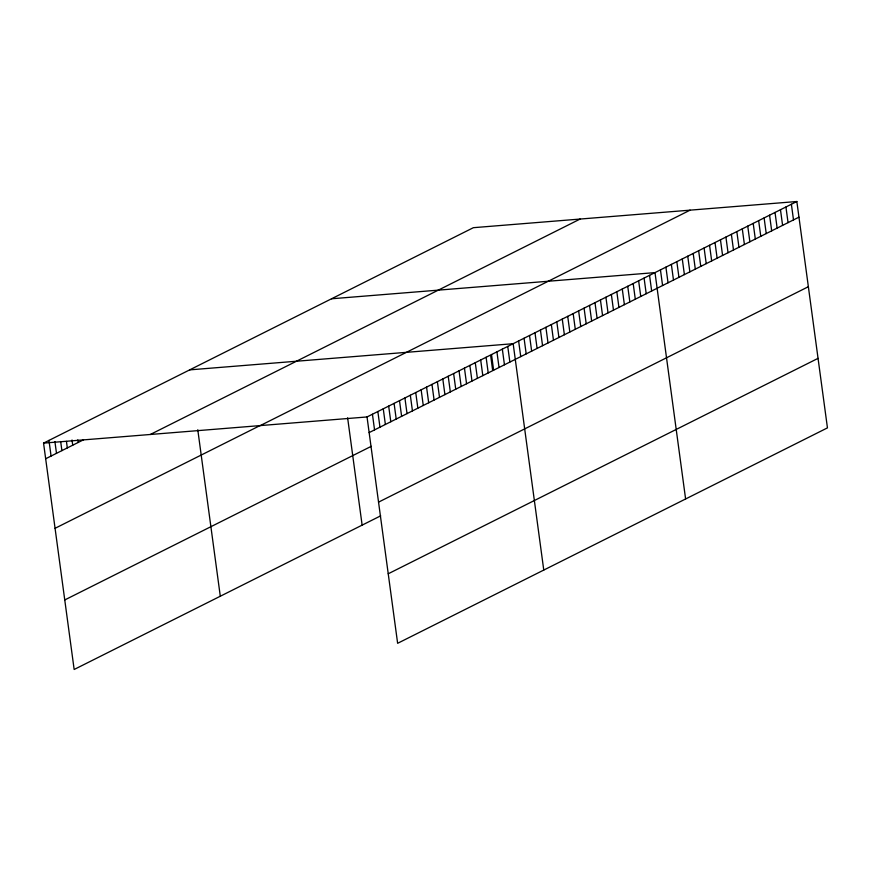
<?xml version="1.0" encoding="UTF-8"?>
<svg xmlns="http://www.w3.org/2000/svg" width="871" height="871" viewBox="0 0 871 871"><rect width="100%" height="100%" fill="white"/><g stroke="black" fill="none" stroke-linecap="round" stroke-linejoin="round"><path stroke-width="1.31" d="M380.681 515.839L74.155 669.483L43.55 443.121L473.367 227.69L796.845 201.517L827.45 427.879L397.633 643.31L367.029 416.948L796.845 201.517M45.662 458.767L83.551 439.779M150.302 434.487L580.119 219.056M55.069 528.305L260.124 425.527M260.277 425.581L690.093 210.161M369.141 432.604L798.957 217.173M64.759 599.945L371.286 446.311M378.547 502.132L808.364 286.711M388.226 573.782L818.043 358.351M331.524 298.775L655.003 272.612L685.608 498.974M189.693 369.87L513.161 343.707L543.765 570.07M43.55 443.121L367.029 416.948M791.391 204.26L793.503 219.906M785.936 206.993L788.048 222.638M780.481 209.726L782.594 225.371M775.027 212.459L777.139 228.104M769.572 215.191L771.684 230.848M764.117 217.924L766.23 233.58M758.652 220.657L760.775 236.313M753.197 223.401L755.32 239.046M747.743 226.133L749.866 241.779M742.288 228.866L744.411 244.511M736.833 231.599L738.956 247.244M731.379 234.332L733.491 249.988M725.924 237.064L728.036 252.721M720.469 239.797L722.582 255.453M715.015 242.541L717.127 258.186M709.56 245.274L711.672 260.919M704.106 248.006L706.218 263.652M698.651 250.739L700.763 266.384M693.196 253.472L695.308 269.128M687.742 256.205L689.854 271.861M682.276 258.937L684.399 274.594M676.821 261.681L678.945 277.326M671.367 264.414L673.49 280.059M665.912 267.147L668.035 282.792M660.458 269.879L662.581 285.525M649.548 275.345L651.66 291.001M644.094 278.078L646.206 293.734M638.639 280.821L640.751 296.467M633.184 283.554L635.297 299.199M627.73 286.287L629.842 301.932M622.275 289.02L624.387 304.665M616.82 291.752L618.933 307.409M611.366 294.485L613.478 310.141M605.911 297.218L608.023 312.874M600.446 299.962L602.569 315.607M594.991 302.694L597.114 318.34M589.536 305.427L591.659 321.072M584.082 308.16L586.205 323.805M578.627 310.893L580.75 326.549M573.172 313.625L575.285 329.282M567.718 316.358L569.83 332.014M562.263 319.102L564.375 334.747M556.809 321.835L558.921 337.48M551.354 324.567L553.466 340.213M545.899 327.3L548.011 342.945M540.445 330.033L542.557 345.689M534.99 332.766L537.102 348.422M529.535 335.498L531.648 351.155M524.07 338.242L526.193 353.887M518.615 340.975L520.738 356.62M507.749 346.418L509.873 362.064M502.338 349.129L504.451 364.786M496.927 351.84L499.039 367.497M491.516 354.562L493.628 370.208M490.7 355.858L492.638 370.186M486.105 357.273L488.217 372.919M480.694 359.984L482.806 375.63M475.272 362.695L477.395 378.341M469.861 365.406L471.984 381.063M464.45 368.117L466.562 383.773M459.039 370.839L461.151 386.484M453.628 373.55L455.74 389.195M448.217 376.261L450.329 391.906M442.806 378.972L444.918 394.617M437.384 381.683L439.507 397.339M431.972 384.394L434.096 400.05M426.561 387.116L428.684 402.761M421.15 389.827L423.262 405.472M415.739 392.538L417.851 408.183M410.328 395.249L412.44 410.894M404.917 397.96L407.029 413.616M399.506 400.671L401.618 416.327M394.084 403.393L396.207 419.038M388.673 406.104L390.796 421.749M383.262 408.815L385.374 424.46M377.851 411.526L379.963 427.171M372.44 414.237L374.552 429.893M347.627 417.83L362.129 525.137M197.782 429.773L220.298 596.232M77.791 439.877L78.14 442.49M72.021 439.986L72.729 445.201M66.436 441.39L67.317 447.912M60.665 441.499L61.906 450.623M54.906 441.608L56.495 453.345M48.961 440.399L51.073 456.056"/></g></svg>
